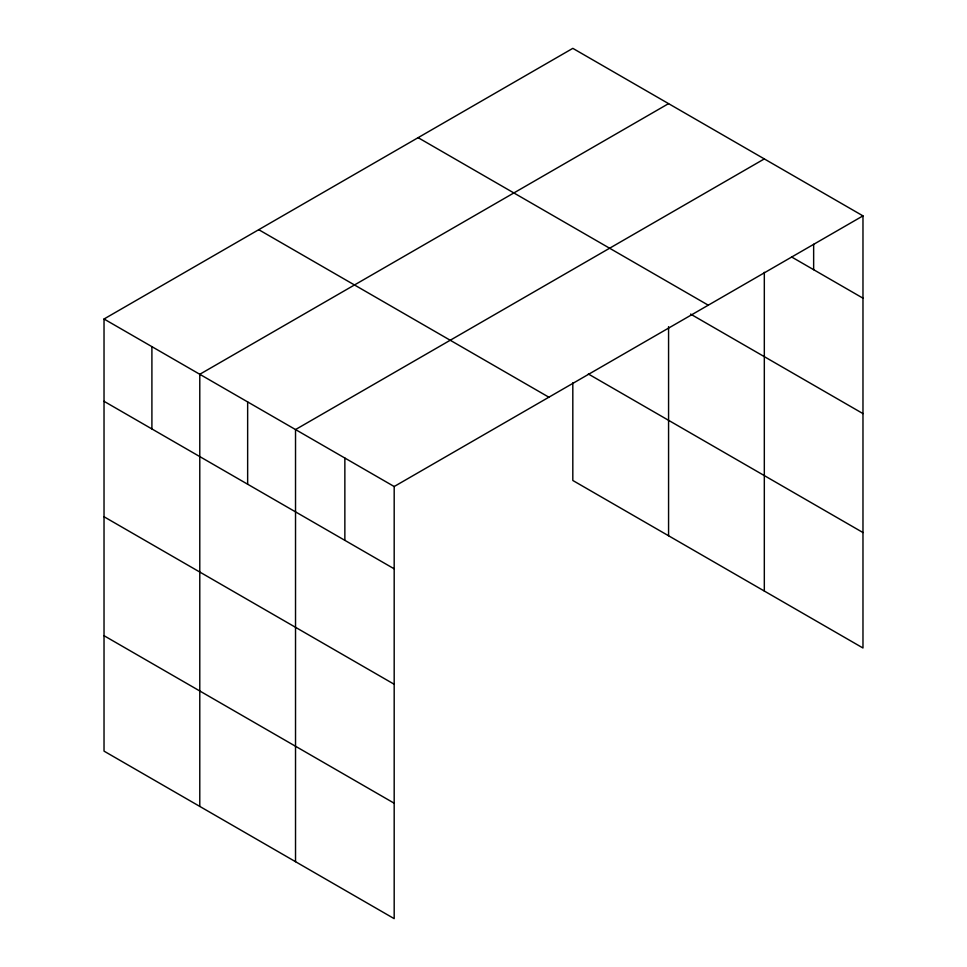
<?xml version="1.0" encoding="UTF-8"?>
<svg xmlns="http://www.w3.org/2000/svg" width="967" height="967" viewBox="0 0 967 967"><rect width="100%" height="100%" fill="white"/><g stroke="black" fill="none" stroke-linecap="round" stroke-linejoin="round"><path stroke-width="1.45" d="M104.025 319.001L394.185 486.522L394.185 918.65L104.025 751.129L104.025 319.001L572.815 48.35L862.975 215.871L862.975 647.999L572.815 480.478L572.815 382.799M668.572 103.626L199.782 374.289L199.782 806.418M764.317 158.914L295.527 429.566L295.527 861.694M394.185 486.522L862.975 215.871M791.574 256.956L862.975 298.174M418.119 137.665L708.267 305.185M690.571 314.082L862.975 413.61M588.347 373.999L862.975 532.551M258.733 229.687L548.881 397.207M104.025 401.305L394.185 568.826M104.025 516.753L394.185 684.273M104.025 635.694L394.185 803.214M813.646 244.252L813.646 269.696M764.317 272.295L764.317 591.042M668.572 326.653L668.572 535.754M344.856 458.044L344.856 540.348M247.649 401.921L247.649 484.225M151.904 346.645L151.904 428.949"/></g></svg>
